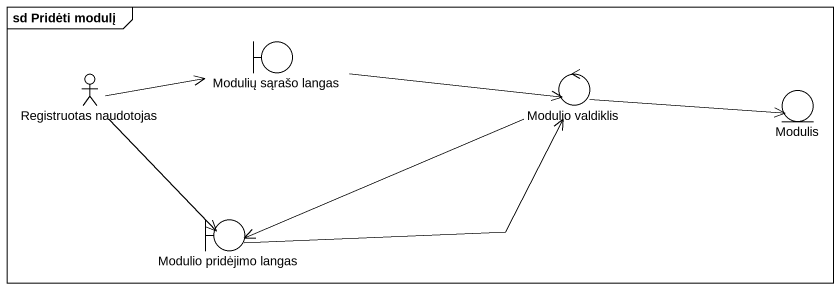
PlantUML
@startuml
mainframe sd Pridėti modulį
boundary "Modulių sąrašo langas" as Modulių_sąrašo_langas
actor "Registruotas naudotojas" as Registruotas_naudotojas
control "Modulio valdiklis" as Modulio_valdiklis
entity Modulis
boundary "Modulio pridėjimo langas" as Modulio_pridėjimo_langas
Modulių_sąrašo_langas -right-> Modulio_valdiklis
Registruotas_naudotojas -right-> Modulių_sąrašo_langas
Registruotas_naudotojas --> Modulio_pridėjimo_langas
Modulio_valdiklis -right-> Modulis
Modulio_valdiklis -left-> Modulio_pridėjimo_langas
Modulio_pridėjimo_langas -right-> Modulio_valdiklis
@enduml
